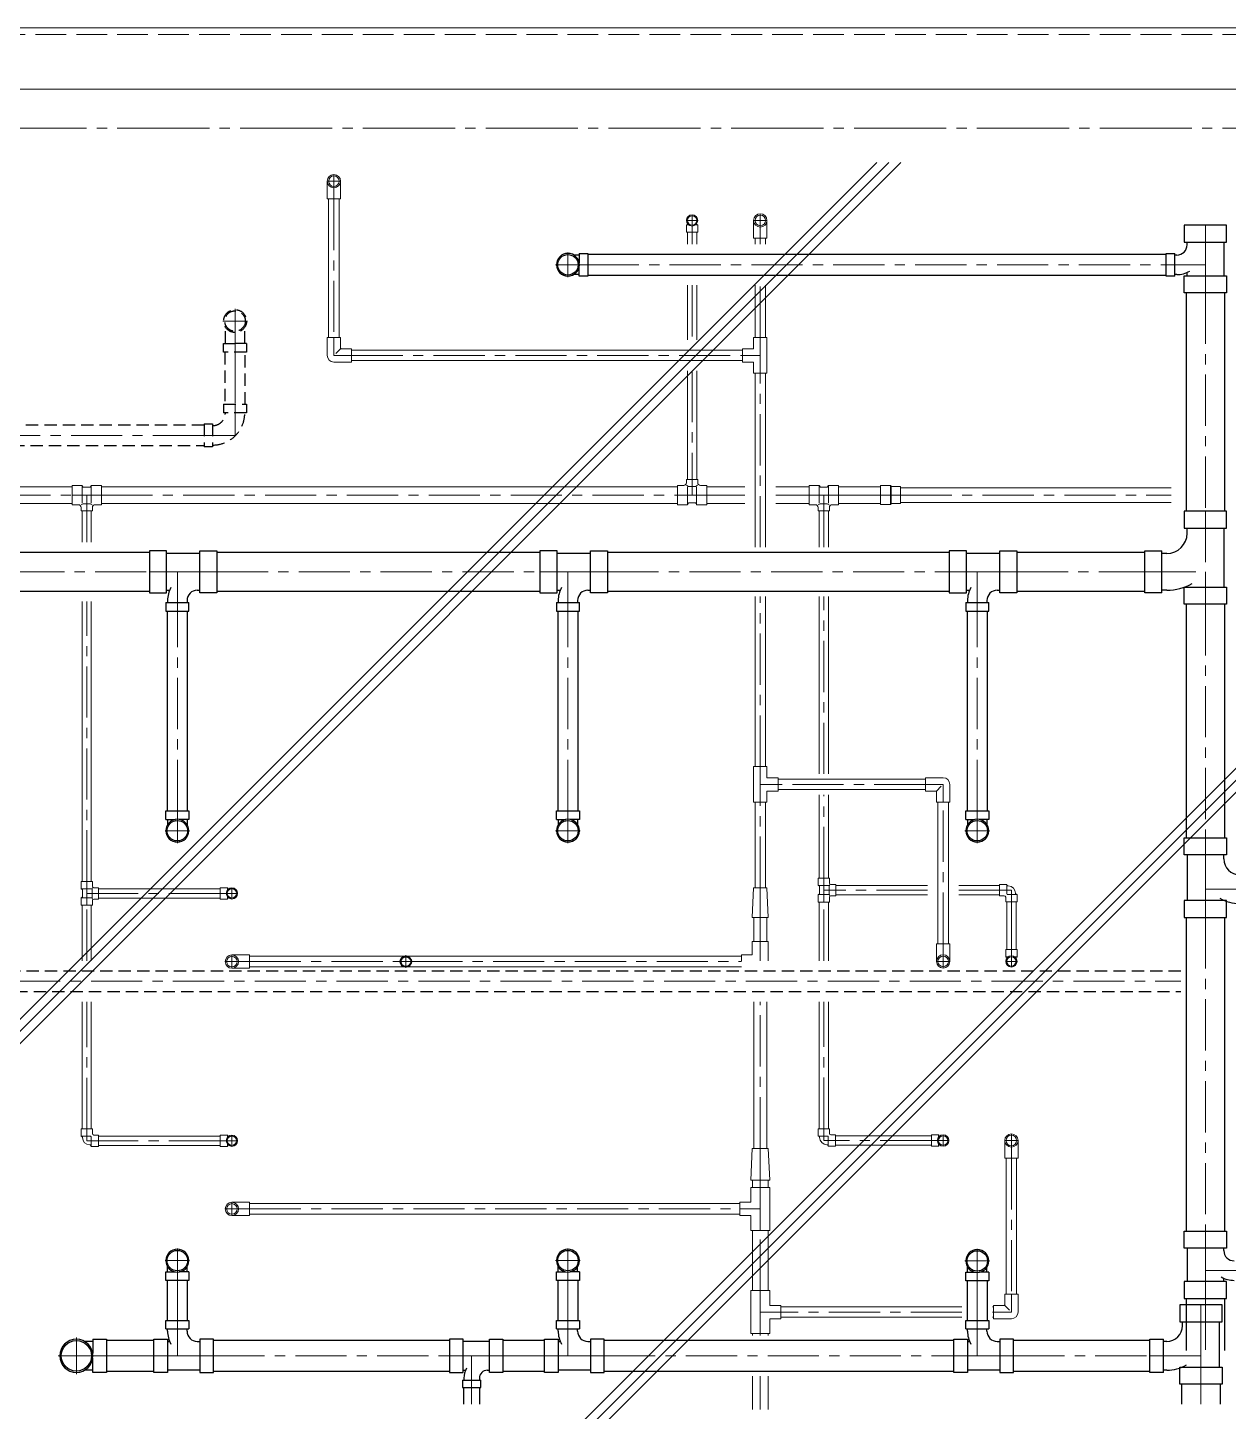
# Model space of a CAD drawing. Units: millimetres at full size. Extents: x -12803 to 120774, y -9413 to 101127.
# Drawn here: x 7895 to 11415, y 84972 to 89027 of the extents above; entities that cross this region are included whole.
import ezdxf

# ---------------------------------------------------------------- set-up
doc = ezdxf.new("R2010")
doc.units = ezdxf.units.MM
doc.header["$LTSCALE"] = 30
for name, pattern in [('CHAIN1', [8, 5, -1, 1, -1]), ('CHAIN2', [12, 9, -1, 1, -1]), ('DASHED1', [1.8, 1.2, -0.6]), ('DASHED3', [4, 3, -1])]:
    doc.linetypes.add(name, pattern=pattern)
for name, color, linetype, lineweight in [('0-1_1-2', 7, 'Continuous', 15), ('0-9_1-1', 7, 'CHAIN2', 15), ('3-1_1-10', 7, 'Continuous', 15), ('9-1_配管－汚水１：硬質塩ビ管（ＤＶ）', 2, 'Continuous', 30), ('9-2_配管－給湯１２：ＨＴＬＰ（ＵＸ）', 3, 'Continuous', 20), ('9-3_配管－給水３：ＶＬＰ(ＶＤ)', 7, 'Continuous', 15)]:
    doc.layers.add(name, color=color, linetype=linetype, lineweight=lineweight)

msp = doc.modelspace()

# ---------------------------------------------------------------- linework, layer by layer
at = {"layer": '0-1_1-2'}
for p, q in [((453.23, 89027.27), (32048.23, 89027.27)), ((7023.23, 88847.27), (12473.23, 88847.27))]:
    msp.add_line(p, q, dxfattribs=at)
at = {"layer": '0-1_1-2', "linetype": 'DASHED3'}
msp.add_line((5638.23, 89007.27), (31948.23, 89007.27), dxfattribs=at)
at = {"layer": '0-9_1-1'}
msp.add_line((-3001.77, 88732.27), (42248.23, 88732.27), dxfattribs=at)
at = {"layer": '3-1_1-10'}
for p, q in [((1023.23, 76407.27), (13248.23, 88632.27)), ((1023.23, 76371.91), (13283.58, 88632.27)), ((4134.31, 82382.13), (10384.44, 88632.27)), ((4134.31, 82346.78), (10419.8, 88632.27)), ((4134.31, 82311.42), (10455.15, 88632.27)), ((4433.23, 79852.62), (13212.87, 88632.27))]:
    msp.add_line(p, q, dxfattribs=at)
at = {"layer": '9-1_配管－汚水１：硬質塩ビ管（ＤＶ）', "color": 7, "linetype": 'CHAIN1', "lineweight": 15}
for p, q in [((11348.23, 88448.27), (11348.23, 88332.27)), ((9479.22, 88296.27), (9479.22, 88368.27)), ((9443.22, 88332.27), (9515.22, 88332.27)), ((9537.22, 88332.27), (9509.22, 88332.27)), ((9537.22, 88332.27), (11233.23, 88332.27)), ((11233.23, 88332.27), (11348.23, 88332.27)), ((11348.23, 88250.27), (11348.23, 88332.27)), ((11348.23, 88250.27), (11348.23, 87610.27)), ((8503.54, 88131.27), (8503.54, 88203.27)), ((8467.54, 88167.27), (8539.54, 88167.27)), ((8503.54, 88076.27), (8503.54, 88167.27)), ((8503.54, 88076.27), (8503.54, 87923.27)), ((8503.54, 87923.27), (8503.54, 87832.27)), ((8412.54, 87832.27), (3479.38, 87832.27)), ((8412.54, 87832.27), (8503.54, 87832.27)), ((11348.23, 87610.27), (11348.23, 87432.27)), ((7373.23, 87432.27), (8252.23, 87432.27)), ((8252.23, 87432.27), (8334.23, 87432.27)), ((8450.23, 87432.27), (8334.23, 87432.27)), ((8334.23, 87317.27), (8334.23, 87432.27)), ((8450.23, 87432.27), (9397.23, 87432.27)), ((9397.23, 87432.27), (9479.23, 87432.27)), ((9595.23, 87432.27), (9479.23, 87432.27)), ((9479.23, 87317.27), (9479.23, 87432.27)), ((9595.23, 87432.27), (10597.23, 87432.27)), ((10597.23, 87432.27), (10679.23, 87432.27)), ((10795.23, 87432.27), (10679.23, 87432.27)), ((10679.23, 87317.27), (10679.23, 87432.27)), ((10795.23, 87432.27), (11170.23, 87432.27)), ((11170.23, 87432.27), (11348.23, 87432.27)), ((11348.23, 87337.27), (11348.23, 87432.27)), ((11348.23, 87337.27), (11348.23, 86652.27)), ((8334.23, 86731.27), (8334.23, 87317.27)), ((9479.23, 86731.27), (9479.23, 87317.27)), ((10679.23, 86731.27), (10679.23, 87317.27)), ((8334.23, 86731.27), (8334.23, 86703.27)), ((9479.23, 86731.27), (9479.23, 86703.27)), ((10679.23, 86731.27), (10679.23, 86703.27)), ((8298.23, 86673.27), (8370.23, 86673.27)), ((8334.23, 86637.27), (8334.23, 86709.27)), ((9443.23, 86673.27), (9515.23, 86673.27)), ((9479.23, 86637.27), (9479.23, 86709.27)), ((10643.23, 86673.27), (10715.23, 86673.27)), ((10679.23, 86637.27), (10679.23, 86709.27)), ((11348.23, 86652.27), (11348.23, 86502.27)), ((11348.23, 86419.27), (11348.23, 86502.27)), ((11498.23, 86502.27), (11348.23, 86502.27)), ((11348.23, 86419.27), (11348.23, 85500.05)), ((4241.23, 86232.02), (11276.23, 86232.02)), ((11348.23, 85500.05), (11348.23, 85384.05)), ((8334.23, 85377.24), (8334.23, 85449.24)), ((9479.23, 85377.27), (9479.23, 85449.27)), ((10679.23, 85376.27), (10679.23, 85448.27)), ((8298.23, 85413.24), (8370.23, 85413.24)), ((8334.23, 85355.24), (8334.23, 85383.24)), ((9443.23, 85413.27), (9515.23, 85413.27)), ((9479.23, 85355.27), (9479.23, 85383.27)), ((10643.23, 85412.27), (10715.23, 85412.27)), ((10679.23, 85354.27), (10679.23, 85382.27)), ((11348.23, 85302.05), (11348.23, 85384.05)), ((11463.23, 85384.05), (11348.23, 85384.05)), ((8334.23, 85355.24), (8334.23, 85238.15)), ((9479.23, 85355.27), (9479.23, 85238.15)), ((10679.23, 85354.27), (10679.23, 85238.15)), ((11348.23, 85302.05), (11348.23, 85150.27)), ((11334.87, 85284.15), (11334.87, 85134.15)), ((8334.23, 85238.15), (8334.23, 85134.15)), ((9479.23, 85238.15), (9479.23, 85134.15)), ((10679.23, 85238.15), (10679.23, 85134.15)), ((8038.23, 85080.75), (8038.23, 85187.55)), ((7984.83, 85134.15), (8091.63, 85134.15)), ((8126.23, 85134.15), (8082.73, 85134.15)), ((8126.23, 85134.15), (8265.23, 85134.15)), ((8265.23, 85134.15), (8334.23, 85134.15)), ((8440.23, 85134.15), (8334.23, 85134.15)), ((8440.23, 85134.15), (9131.9, 85134.15)), ((9131.9, 85134.15), (9196.9, 85134.15)), ((9288.9, 85134.15), (9196.9, 85134.15)), ((9196.9, 85041.15), (9196.9, 85134.15)), ((9288.9, 85134.15), (9410.23, 85134.15)), ((9410.23, 85134.15), (9479.23, 85134.15)), ((9585.23, 85134.15), (9479.23, 85134.15)), ((9585.23, 85134.15), (10610.23, 85134.15)), ((10610.23, 85134.15), (10679.23, 85134.15)), ((10785.23, 85134.15), (10679.23, 85134.15)), ((10785.23, 85134.15), (11184.87, 85134.15)), ((11184.87, 85134.15), (11334.87, 85134.15)), ((11334.87, 85051.15), (11334.87, 85134.15)), ((11334.87, 85051.15), (11334.87, 84992.27)), ((9196.9, 84992.27), (9196.9, 85041.15))]:
    msp.add_line(p, q, dxfattribs=at)
at = {"layer": '9-1_配管－汚水１：硬質塩ビ管（ＤＶ）'}
for p, q in [((11294.33, 88390.71), (11294.33, 88398.27)), ((11402.13, 88398.27), (11402.13, 88300.27)), ((9512.22, 88360.77), (9496.83, 88360.77)), ((9512.22, 88365.77), (9537.22, 88365.77)), ((9512.22, 88365.77), (9512.22, 88338.03)), ((11233.23, 88362.27), (9537.22, 88362.27)), ((11258.23, 88298.77), (11258.23, 88365.77)), ((11264.41, 88360.79), (11258.23, 88360.79)), ((9512.22, 88303.77), (9496.83, 88303.77)), ((9512.22, 88298.77), (9512.22, 88326.5)), ((9537.22, 88302.27), (11233.23, 88302.27)), ((11264.51, 88303.59), (11258.23, 88303.59)), ((11294.33, 88300.27), (11294.33, 88309.91)), ((11291.23, 88250.27), (11291.23, 87610.27)), ((11405.23, 87610.27), (11405.23, 88250.27)), ((11294.33, 87545.3), (11294.33, 87560.27)), ((11402.13, 87560.27), (11402.13, 87387.27)), ((8252.23, 87489.27), (7373.23, 87489.27)), ((8400.23, 87486.17), (8302.23, 87486.17)), ((9397.23, 87489.27), (8450.23, 87489.27)), ((9545.23, 87486.17), (9447.23, 87486.17)), ((10597.23, 87489.27), (9595.23, 87489.27)), ((10745.23, 87486.17), (10647.23, 87486.17)), ((11170.23, 87489.27), (10795.23, 87489.27)), ((11220.23, 87370.27), (11220.23, 87494.27)), ((11235.05, 87486.02), (11220.23, 87486.02)), ((7373.23, 87375.27), (8252.23, 87375.27)), ((8302.23, 87378.37), (8311.87, 87378.37)), ((8392.67, 87378.37), (8400.23, 87378.37)), ((8450.23, 87375.27), (9397.23, 87375.27)), ((9447.23, 87378.37), (9456.87, 87378.37)), ((9537.67, 87378.37), (9545.23, 87378.37)), ((9595.23, 87375.27), (10597.23, 87375.27)), ((10647.23, 87378.37), (10656.87, 87378.37)), ((10737.67, 87378.37), (10745.23, 87378.37)), ((10795.23, 87375.27), (11170.23, 87375.27)), ((11235.15, 87378.23), (11220.23, 87378.23)), ((11294.33, 87387.27), (11294.33, 87390.74)), ((8300.73, 87342.27), (8367.73, 87342.27)), ((8305.55, 87348.55), (8305.55, 87342.27)), ((8362.75, 87348.45), (8362.75, 87342.27)), ((9445.73, 87342.27), (9512.73, 87342.27)), ((9450.55, 87348.55), (9450.55, 87342.27)), ((9507.75, 87348.45), (9507.75, 87342.27)), ((10645.73, 87342.27), (10712.73, 87342.27)), ((10650.55, 87348.55), (10650.55, 87342.27)), ((10707.75, 87348.45), (10707.75, 87342.27)), ((11291.23, 87337.27), (11291.23, 86652.27)), ((11405.23, 86652.27), (11405.23, 87337.27)), ((8304.23, 87317.27), (8304.23, 86731.27)), ((8364.23, 86731.27), (8364.23, 87317.27)), ((9449.23, 87317.27), (9449.23, 86731.27)), ((9509.23, 86731.27), (9509.23, 87317.27)), ((10649.23, 87317.27), (10649.23, 86731.27)), ((10709.23, 86731.27), (10709.23, 87317.27)), ((8300.73, 86706.27), (8300.73, 86731.27)), ((9445.73, 86706.27), (9445.73, 86731.27)), ((10645.73, 86706.27), (10645.73, 86731.27)), ((8300.73, 86706.27), (8328.46, 86706.27)), ((8305.73, 86706.27), (8305.73, 86690.87)), ((8367.73, 86706.27), (8339.99, 86706.27)), ((8362.73, 86706.27), (8362.73, 86690.87)), ((9445.73, 86706.27), (9473.46, 86706.27)), ((9450.73, 86706.27), (9450.73, 86690.87)), ((9512.73, 86706.27), (9484.99, 86706.27)), ((9507.73, 86706.27), (9507.73, 86690.87)), ((10645.73, 86706.27), (10673.46, 86706.27)), ((10650.73, 86706.27), (10650.73, 86690.87)), ((10712.73, 86706.27), (10684.99, 86706.27)), ((10707.73, 86706.27), (10707.73, 86690.87)), ((11294.33, 86602.27), (11294.33, 86469.27)), ((11402.13, 86590.59), (11402.13, 86602.27)), ((11402.13, 86469.27), (11402.13, 86469.72)), ((11291.23, 86419.27), (11291.23, 85500.05)), ((11405.23, 85500.05), (11405.23, 86419.27)), ((11294.33, 85450.05), (11294.33, 85352.05)), ((11402.13, 85442.49), (11402.13, 85450.05)), ((8300.73, 85380.24), (8328.46, 85380.24)), ((8305.73, 85380.24), (8305.73, 85395.64)), ((8367.73, 85380.24), (8339.99, 85380.24)), ((8362.73, 85380.24), (8362.73, 85395.64)), ((8367.73, 85380.24), (8367.73, 85355.24)), ((9445.73, 85380.27), (9473.46, 85380.27)), ((9450.73, 85380.27), (9450.73, 85395.66)), ((9512.73, 85380.27), (9484.99, 85380.27)), ((9507.73, 85380.27), (9507.73, 85395.66)), ((9512.73, 85380.27), (9512.73, 85355.27)), ((10645.73, 85379.27), (10673.46, 85379.27)), ((10650.73, 85379.27), (10650.73, 85394.66)), ((10712.73, 85379.27), (10685, 85379.27)), ((10707.73, 85379.27), (10707.73, 85394.66)), ((10712.73, 85379.27), (10712.73, 85354.27)), ((8304.23, 85355.24), (8304.23, 85238.15)), ((8364.23, 85238.15), (8364.23, 85355.24)), ((9449.23, 85355.27), (9449.23, 85238.15)), ((9509.23, 85238.15), (9509.23, 85355.27)), ((10649.23, 85354.27), (10649.23, 85238.15)), ((10709.23, 85238.15), (10709.23, 85354.27)), ((11402.13, 85352.05), (11402.13, 85361.69)), ((11291.23, 85302.05), (11291.23, 85150.27)), ((11405.23, 85150.27), (11405.23, 85302.05)), ((8300.73, 85213.15), (8367.73, 85213.15)), ((8305.55, 85206.17), (8305.55, 85213.15)), ((8362.75, 85206.27), (8362.75, 85213.15)), ((9445.73, 85213.15), (9512.73, 85213.15)), ((9450.55, 85206.17), (9450.55, 85213.15)), ((9507.75, 85206.27), (9507.75, 85213.15)), ((10645.73, 85213.15), (10712.73, 85213.15)), ((10650.56, 85206.17), (10650.56, 85213.15)), ((10707.75, 85206.27), (10707.75, 85213.15)), ((11280.97, 85222.48), (11280.97, 85234.15)), ((11388.77, 85234.15), (11388.77, 85101.15)), ((8086.23, 85176.15), (8062.48, 85176.15)), ((8086.23, 85182.65), (8126.23, 85182.65)), ((8086.23, 85182.65), (8086.23, 85141.1)), ((8265.23, 85178.65), (8126.23, 85178.65)), ((8305.23, 85176.35), (8311.87, 85176.35)), ((8392.67, 85176.35), (8400.23, 85176.35)), ((9131.9, 85178.65), (8440.23, 85178.65)), ((9248.9, 85176.35), (9171.9, 85176.35)), ((9410.23, 85178.65), (9288.9, 85178.65)), ((9450.23, 85176.35), (9456.87, 85176.35)), ((9537.67, 85176.35), (9545.23, 85176.35)), ((10610.23, 85178.65), (9585.23, 85178.65)), ((10650.23, 85176.35), (10656.87, 85176.35)), ((10737.67, 85176.35), (10745.23, 85176.35)), ((11184.87, 85178.65), (10785.23, 85178.65)), ((11224.87, 85085.65), (11224.87, 85182.65)), ((11234.73, 85176.24), (11224.87, 85176.24)), ((8086.23, 85092.15), (8062.48, 85092.15)), ((8086.23, 85085.65), (8086.23, 85127.2)), ((8126.23, 85089.65), (8265.23, 85089.65)), ((8400.23, 85091.95), (8305.23, 85091.95)), ((8440.23, 85089.65), (9131.9, 85089.65)), ((9171.9, 85091.95), (9179.09, 85091.95)), ((9242.98, 85091.95), (9248.9, 85091.95)), ((9288.9, 85089.65), (9410.23, 85089.65)), ((9545.23, 85091.95), (9450.23, 85091.95)), ((9585.23, 85089.65), (10610.23, 85089.65)), ((10745.23, 85091.95), (10650.23, 85091.95)), ((10785.23, 85089.65), (11184.87, 85089.65)), ((11234.83, 85091.84), (11224.87, 85091.84)), ((11280.97, 85101.15), (11280.97, 85101.6)), ((9169.9, 85063.15), (9223.9, 85063.15)), ((9174.14, 85068.62), (9174.14, 85063.15)), ((9219.54, 85068.51), (9219.54, 85063.15)), ((11277.87, 85051.15), (11277.87, 84992.27)), ((11391.87, 84992.27), (11391.87, 85051.15)), ((9172.9, 85041.15), (9172.9, 84992.27)), ((9220.9, 84992.27), (9220.9, 85041.15))]:
    msp.add_line(p, q, dxfattribs=at)
at = {"layer": '9-1_配管－汚水１：硬質塩ビ管（ＤＶ）', "linetype": 'DASHED1'}
for p, q in [((8475.04, 88101.27), (8475.04, 88149.66)), ((8532.04, 88101.27), (8532.04, 88149.66)), ((8470.04, 88101.27), (8503.54, 88101.27)), ((8537.04, 88101.27), (8503.54, 88101.27)), ((8537.04, 88101.27), (8537.04, 88076.27)), ((8473.54, 88076.27), (8473.54, 87923.27)), ((8533.54, 87923.27), (8533.54, 88076.27)), ((8470.04, 87923.27), (8470.04, 87898.27)), ((8537.04, 87898.27), (8470.04, 87898.27)), ((8412.54, 87862.27), (2084.88, 87862.27)), ((8412.54, 87865.77), (8412.54, 87798.77)), ((3475.73, 87802.27), (8412.54, 87802.27)), ((11276.23, 86262.02), (4241.23, 86262.02)), ((4241.23, 86202.02), (11276.23, 86202.02))]:
    msp.add_line(p, q, dxfattribs=at)
at = {"layer": '9-1_配管－汚水１：硬質塩ビ管（ＤＶ）'}
for points in [[(11410.23, 88448.27), (11286.23, 88448.27), (11286.23, 88398.27), (11410.23, 88398.27)], [(11410.23, 88250.27), (11286.23, 88250.27), (11286.23, 88300.27), (11410.23, 88300.27)], [(11410.23, 87610.27), (11286.23, 87610.27), (11286.23, 87560.27), (11410.23, 87560.27)], [(8252.23, 87494.27), (8252.23, 87370.27), (8302.23, 87370.27), (8302.23, 87494.27)], [(8450.23, 87494.27), (8450.23, 87370.27), (8400.23, 87370.27), (8400.23, 87494.27)], [(9397.23, 87494.27), (9397.23, 87370.27), (9447.23, 87370.27), (9447.23, 87494.27)], [(9595.23, 87494.27), (9595.23, 87370.27), (9545.23, 87370.27), (9545.23, 87494.27)], [(10597.23, 87494.27), (10597.23, 87370.27), (10647.23, 87370.27), (10647.23, 87494.27)], [(10795.23, 87494.27), (10795.23, 87370.27), (10745.23, 87370.27), (10745.23, 87494.27)], [(11410.23, 87337.27), (11286.23, 87337.27), (11286.23, 87387.27), (11410.23, 87387.27)], [(11286.23, 86652.27), (11410.23, 86652.27), (11410.23, 86602.27), (11286.23, 86602.27)], [(11286.23, 86419.27), (11410.23, 86419.27), (11410.23, 86469.27), (11286.23, 86469.27)], [(11286.23, 85500.05), (11410.23, 85500.05), (11410.23, 85450.05), (11286.23, 85450.05)], [(11286.23, 85302.05), (11410.23, 85302.05), (11410.23, 85352.05), (11286.23, 85352.05)], [(11396.87, 85284.15), (11272.87, 85284.15), (11272.87, 85234.15), (11396.87, 85234.15)], [(8265.23, 85085.65), (8265.23, 85182.65), (8305.23, 85182.65), (8305.23, 85085.65)], [(8440.23, 85085.65), (8440.23, 85182.65), (8400.23, 85182.65), (8400.23, 85085.65)], [(9131.9, 85182.65), (9131.9, 85085.65), (9171.9, 85085.65), (9171.9, 85182.65)], [(9288.9, 85182.65), (9288.9, 85085.65), (9248.9, 85085.65), (9248.9, 85182.65)], [(9410.23, 85085.65), (9410.23, 85182.65), (9450.23, 85182.65), (9450.23, 85085.65)], [(9585.23, 85085.65), (9585.23, 85182.65), (9545.23, 85182.65), (9545.23, 85085.65)], [(10610.23, 85085.65), (10610.23, 85182.65), (10650.23, 85182.65), (10650.23, 85085.65)], [(10785.23, 85085.65), (10785.23, 85182.65), (10745.23, 85182.65), (10745.23, 85085.65)], [(11396.87, 85051.15), (11272.87, 85051.15), (11272.87, 85101.15), (11396.87, 85101.15)]]:
    msp.add_lwpolyline(points, close=True, dxfattribs=at)
for points in [[(9537.22, 88365.77), (9537.22, 88298.77), (9512.22, 88298.77)], [(11258.23, 88298.77), (11233.23, 88298.77), (11233.23, 88365.77), (11258.23, 88365.77)], [(11220.23, 87370.27), (11170.23, 87370.27), (11170.23, 87494.27), (11220.23, 87494.27)], [(8300.73, 87342.27), (8300.73, 87317.27), (8367.73, 87317.27), (8367.73, 87342.27)], [(9445.73, 87342.27), (9445.73, 87317.27), (9512.73, 87317.27), (9512.73, 87342.27)], [(10645.73, 87342.27), (10645.73, 87317.27), (10712.73, 87317.27), (10712.73, 87342.27)], [(8300.73, 86731.27), (8367.73, 86731.27), (8367.73, 86706.27)], [(9445.73, 86731.27), (9512.73, 86731.27), (9512.73, 86706.27)], [(10645.73, 86731.27), (10712.73, 86731.27), (10712.73, 86706.27)], [(8367.73, 85355.24), (8300.73, 85355.24), (8300.73, 85380.24)], [(9512.73, 85355.27), (9445.73, 85355.27), (9445.73, 85380.27)], [(10712.73, 85354.27), (10645.73, 85354.27), (10645.73, 85379.27)], [(8300.73, 85213.15), (8300.73, 85238.15), (8367.73, 85238.15), (8367.73, 85213.15)], [(9445.73, 85213.15), (9445.73, 85238.15), (9512.73, 85238.15), (9512.73, 85213.15)], [(10645.73, 85213.15), (10645.73, 85238.15), (10712.73, 85238.15), (10712.73, 85213.15)], [(8126.23, 85182.65), (8126.23, 85085.65), (8086.23, 85085.65)], [(11224.87, 85085.65), (11184.87, 85085.65), (11184.87, 85182.65), (11224.87, 85182.65)], [(9169.9, 85063.15), (9169.9, 85041.15), (9223.9, 85041.15), (9223.9, 85063.15)]]:
    msp.add_lwpolyline(points, dxfattribs=at)
at = {"layer": '9-1_配管－汚水１：硬質塩ビ管（ＤＶ）', "linetype": 'DASHED1'}
for points in [[(8537.04, 88076.27), (8470.04, 88076.27), (8470.04, 88101.27)], [(8470.04, 87923.27), (8537.04, 87923.27), (8537.04, 87898.27)], [(8412.54, 87865.77), (8437.54, 87865.77), (8437.54, 87798.77), (8412.54, 87798.77)]]:
    msp.add_lwpolyline(points, dxfattribs=at)
at = {"layer": '9-1_配管－汚水１：硬質塩ビ管（ＤＶ）'}
for centre, radius in [((9479.22, 88332.27), 30), ((8334.23, 86673.27), 30), ((9479.23, 86673.27), 30), ((10679.23, 86673.27), 30), ((8334.23, 85413.24), 30), ((9479.23, 85413.27), 30), ((10679.23, 85412.27), 30), ((8038.23, 85134.15), 44.5)]:
    msp.add_circle(centre, radius, dxfattribs=at)
at = {"layer": '9-1_配管－汚水１：硬質塩ビ管（ＤＶ）', "linetype": 'DASHED1'}
for radius in [33.5, 30]:
    msp.add_circle((8503.54, 88167.27), radius, dxfattribs=at)
at = {"layer": '9-1_配管－汚水１：硬質塩ビ管（ＤＶ）'}
for centre, radius, start, end in [((11264.41, 88390.71), 29.92, 270, 0), ((9479.22, 88332.27), 33.5, 90, 180), ((9479.22, 88332.27), 33.5, 270, 90), ((9479.22, 88332.27), 33.5, 180, 270), ((11264.51, 88378.39), 74.8, 270, 300), ((11235.05, 87545.3), 59.28, 270, 0), ((8380.35, 87348.55), 74.8, 150, 180), ((8392.67, 87348.45), 29.92, 90, 180), ((9525.35, 87348.55), 74.8, 150, 180), ((9537.67, 87348.45), 29.92, 90, 180), ((10725.35, 87348.55), 74.8, 150, 180), ((10737.67, 87348.45), 29.92, 90, 180), ((11235.15, 87526.43), 148.2, 270, 300), ((8334.23, 86673.27), 33.5, 0, 180), ((8334.23, 86673.27), 33.5, 180, 270), ((8334.23, 86673.27), 33.5, 270, 0), ((9479.23, 86673.27), 33.5, 0, 180), ((9479.23, 86673.27), 33.5, 180, 270), ((9479.23, 86673.27), 33.5, 270, 0), ((10679.23, 86673.27), 33.5, 0, 180), ((10679.23, 86673.27), 33.5, 180, 270), ((10679.23, 86673.27), 33.5, 270, 0), ((11448.37, 86590.59), 46.24, 180, 270), ((11448.26, 86575.56), 115.6, 240, 270), ((8334.23, 85413.24), 33.5, 90, 180), ((8334.23, 85413.24), 33.5, 0, 90), ((9479.23, 85413.27), 33.5, 90, 180), ((9479.23, 85413.27), 33.5, 0, 90), ((10679.23, 85412.27), 33.5, 90, 180), ((10679.23, 85412.27), 33.5, 0, 90), ((11432.05, 85442.49), 29.92, 180, 270), ((8334.23, 85413.24), 33.5, 180, 0), ((9479.23, 85413.27), 33.5, 180, 0), ((10679.23, 85412.27), 33.5, 180, 0), ((11431.94, 85430.18), 74.8, 240, 270), ((11234.73, 85222.48), 46.24, 270, 0), ((8038.23, 85134.15), 48.5, 90, 180), ((8038.23, 85134.15), 48.5, 270, 90), ((8380.35, 85206.17), 74.8, 180, 210), ((8392.67, 85206.27), 29.92, 180, 270), ((9525.35, 85206.17), 74.8, 180, 210), ((9537.67, 85206.27), 29.92, 180, 270), ((10725.36, 85206.17), 74.8, 180, 210), ((10737.67, 85206.27), 29.92, 180, 270), ((8038.23, 85134.15), 48.5, 180, 270), ((9232.74, 85068.62), 58.6, 150, 180), ((9242.98, 85068.51), 23.44, 90, 180), ((11234.83, 85207.44), 115.6, 270, 300)]:
    msp.add_arc(centre, radius, start, end, dxfattribs=at)
at = {"layer": '9-1_配管－汚水１：硬質塩ビ管（ＤＶ）', "linetype": 'DASHED1'}
for radius in [94.5, 37.5]:
    msp.add_arc((8437.54, 87898.27), radius, 270, 0, dxfattribs=at)
at = {"layer": '9-2_配管－給湯１２：ＨＴＬＰ（ＵＸ）', "color": 7, "linetype": 'CHAIN1', "lineweight": 15}
for p, q in [((9826.91, 88462.27), (9859.55, 88462.27)), ((9843.23, 88445.95), (9843.23, 88478.59)), ((9843.23, 88427.77), (9843.23, 88462.27)), ((9843.23, 88427.77), (9843.23, 88462.27)), ((9843.23, 88427.77), (9843.23, 88448.67)), ((9843.23, 88427.77), (9843.23, 88392.27)), ((9843.23, 88272.27), (9843.23, 88112.25)), ((9843.23, 88021.25), (9843.23, 87703.27)), ((9843.23, 87703.27), (9843.23, 87657.27)), ((9843.23, 87703.27), (9843.23, 87657.27)), ((9843.23, 87703.27), (9843.23, 87657.27)), ((3492.23, 87657.27), (8025.47, 87657.27)), ((8025.47, 87657.27), (8068.47, 87657.27)), ((8025.47, 87657.27), (8068.47, 87657.27)), ((8025.47, 87657.27), (8068.47, 87657.27)), ((8111.47, 87657.27), (8068.47, 87657.27)), ((8068.47, 87611.27), (8068.47, 87657.27)), ((8111.47, 87657.27), (8068.47, 87657.27)), ((8068.47, 87611.27), (8068.47, 87657.27)), ((8111.47, 87657.27), (8068.47, 87657.27)), ((8068.47, 87611.27), (8068.47, 87657.27)), ((8111.47, 87657.27), (9800.23, 87657.27)), ((9800.23, 87657.27), (9843.23, 87657.27)), ((9800.23, 87657.27), (9843.23, 87657.27)), ((9800.23, 87657.27), (9843.23, 87657.27)), ((9886.23, 87657.27), (9843.23, 87657.27)), ((9886.23, 87657.27), (9843.23, 87657.27)), ((9886.23, 87657.27), (9843.23, 87657.27)), ((9886.23, 87657.27), (9997.73, 87657.27)), ((10088.73, 87657.27), (10186.23, 87657.27)), ((10186.23, 87657.27), (10229.23, 87657.27)), ((10186.23, 87657.27), (10229.23, 87657.27)), ((10186.23, 87657.27), (10229.23, 87657.27)), ((10272.23, 87657.27), (10229.23, 87657.27)), ((10229.23, 87611.27), (10229.23, 87657.27)), ((10272.23, 87657.27), (10229.23, 87657.27)), ((10229.23, 87611.27), (10229.23, 87657.27)), ((10272.23, 87657.27), (10229.23, 87657.27)), ((10229.23, 87611.27), (10229.23, 87657.27)), ((10272.23, 87657.27), (10395.13, 87657.27)), ((10395.13, 87657.27), (10424.88, 87657.27)), ((10395.13, 87657.27), (10424.88, 87657.27)), ((10395.13, 87657.27), (10424.88, 87657.27)), ((10454.63, 87657.27), (10424.88, 87657.27)), ((10454.63, 87657.27), (10424.88, 87657.27)), ((10454.63, 87657.27), (10424.88, 87657.27)), ((10454.63, 87657.27), (11247.87, 87657.27)), ((8068.47, 87519.27), (8068.47, 87611.27)), ((10229.23, 87504.27), (10229.23, 87611.27)), ((8068.47, 86524.77), (8068.47, 87345.27)), ((10229.23, 86839.75), (10229.23, 87360.27)), ((10229.23, 86534.42), (10229.23, 86778.75)), ((8068.47, 86524.77), (8068.47, 86489.77)), ((8068.47, 86524.77), (8068.47, 86489.77)), ((8068.47, 86524.77), (8068.47, 86489.77)), ((10229.23, 86534.42), (10229.23, 86499.42)), ((10229.23, 86534.42), (10229.23, 86499.42)), ((10229.23, 86534.42), (10229.23, 86499.42)), ((8068.47, 86454.77), (8068.47, 86489.77)), ((8103.47, 86489.77), (8068.47, 86489.77)), ((8068.47, 86454.77), (8068.47, 86489.77)), ((8103.47, 86489.77), (8068.47, 86489.77)), ((8068.47, 86454.77), (8068.47, 86489.77)), ((8103.47, 86489.77), (8068.47, 86489.77)), ((8459.73, 86489.77), (8103.47, 86489.77)), ((8459.73, 86489.77), (8480.63, 86489.77)), ((8459.73, 86489.77), (8494.23, 86489.77)), ((8459.73, 86489.77), (8494.23, 86489.77)), ((8477.91, 86489.77), (8510.55, 86489.77)), ((8494.23, 86473.45), (8494.23, 86506.09)), ((10229.23, 86464.42), (10229.23, 86499.42)), ((10264.23, 86499.42), (10229.23, 86499.42)), ((10229.23, 86464.42), (10229.23, 86499.42)), ((10264.23, 86499.42), (10229.23, 86499.42)), ((10229.23, 86464.42), (10229.23, 86499.42)), ((10264.23, 86499.42), (10229.23, 86499.42)), ((10533.73, 86499.42), (10264.23, 86499.42)), ((10744.73, 86499.42), (10624.73, 86499.42)), ((10744.73, 86499.42), (10779.23, 86499.42)), ((10744.73, 86499.42), (10779.23, 86499.42)), ((10744.73, 86499.42), (10779.23, 86499.42)), ((10779.23, 86464.92), (10779.23, 86499.42)), ((10779.23, 86464.92), (10779.23, 86499.42)), ((10779.23, 86464.92), (10779.23, 86499.42)), ((8068.47, 86292.02), (8068.47, 86454.77)), ((10229.23, 86292.02), (10229.23, 86464.42)), ((10779.23, 86324.77), (10779.23, 86464.92)), ((10779.23, 86324.77), (10779.23, 86303.87)), ((10779.23, 86324.77), (10779.23, 86290.27)), ((10779.23, 86324.77), (10779.23, 86290.27)), ((10779.23, 86273.95), (10779.23, 86306.59)), ((10762.91, 86290.27), (10795.55, 86290.27)), ((8068.47, 85799.27), (8068.47, 86172.02)), ((10229.23, 85799.77), (10229.23, 86172.02)), ((8068.47, 85799.27), (8068.47, 85764.77)), ((8068.47, 85799.27), (8068.47, 85764.77)), ((8068.47, 85799.27), (8068.47, 85764.77)), ((8494.23, 85748.45), (8494.23, 85781.09)), ((10229.23, 85799.77), (10229.23, 85765.27)), ((10229.23, 85799.77), (10229.23, 85765.27)), ((10229.23, 85799.77), (10229.23, 85765.27)), ((10579.23, 85748.95), (10579.23, 85781.59)), ((8102.97, 85764.77), (8068.47, 85764.77)), ((8102.97, 85764.77), (8068.47, 85764.77)), ((8102.97, 85764.77), (8068.47, 85764.77)), ((8459.73, 85764.77), (8102.97, 85764.77)), ((8459.73, 85764.77), (8480.63, 85764.77)), ((8459.73, 85764.77), (8494.23, 85764.77)), ((8459.73, 85764.77), (8494.23, 85764.77)), ((8477.91, 85764.77), (8510.55, 85764.77)), ((10263.73, 85765.27), (10229.23, 85765.27)), ((10263.73, 85765.27), (10229.23, 85765.27)), ((10263.73, 85765.27), (10229.23, 85765.27)), ((10544.73, 85765.27), (10263.73, 85765.27)), ((10544.73, 85765.27), (10565.63, 85765.27)), ((10544.73, 85765.27), (10579.23, 85765.27)), ((10544.73, 85765.27), (10579.23, 85765.27)), ((10562.91, 85765.27), (10595.55, 85765.27))]:
    msp.add_line(p, q, dxfattribs=at)
at = {"layer": '9-2_配管－給湯１２：ＨＴＬＰ（ＵＸ）'}
for p, q in [((9826.58, 88427.77), (9826.58, 88448.53)), ((9826.74, 88449.07), (9833.08, 88449.07)), ((9827.16, 88449.43), (9830.34, 88450.9)), ((9829.63, 88427.77), (9829.63, 88392.27)), ((9853.37, 88449.07), (9859.72, 88449.07)), ((9859.29, 88449.43), (9856.11, 88450.9)), ((9856.83, 88392.27), (9856.83, 88427.77)), ((9829.63, 88272.27), (9829.63, 88112.25)), ((9856.83, 88112.25), (9856.83, 88272.27)), ((9829.63, 88021.25), (9829.63, 87703.27)), ((9856.83, 87703.27), (9856.83, 88021.25)), ((8054.28, 87685.52), (8025.47, 87685.52)), ((8025.47, 87629.02), (8025.47, 87685.52)), ((8082.65, 87685.52), (8111.47, 87685.52)), ((8111.47, 87685.52), (8111.47, 87629.02)), ((9818.63, 87685.52), (9800.23, 87685.52)), ((9800.23, 87629.02), (9800.23, 87685.52)), ((9826.63, 87703.27), (9826.63, 87693.52)), ((9826.63, 87703.27), (9859.83, 87703.27)), ((9853.36, 87682.57), (9859.53, 87686.27)), ((9859.83, 87703.27), (9859.83, 87693.52)), ((9867.83, 87685.52), (9886.23, 87685.52)), ((9886.23, 87685.52), (9886.23, 87629.02)), ((10215.04, 87685.52), (10186.23, 87685.52)), ((10186.23, 87629.02), (10186.23, 87685.52)), ((10243.41, 87685.52), (10272.23, 87685.52)), ((10272.23, 87685.52), (10272.23, 87629.02)), ((8025.47, 87681.57), (3492.23, 87681.57)), ((8055.04, 87683.05), (8055.04, 87633.43)), ((8057.6, 87681.1), (8055.59, 87684.74)), ((8068.47, 87680.07), (8059.35, 87680.07)), ((8068.47, 87680.07), (8077.58, 87680.07)), ((8079.34, 87681.1), (8081.34, 87684.74)), ((8081.89, 87683.05), (8081.89, 87633.43)), ((9800.23, 87681.57), (8111.47, 87681.57)), ((9829.8, 87631.48), (9829.8, 87681.11)), ((9856.65, 87631.48), (9856.65, 87681.11)), ((9997.73, 87681.57), (9886.23, 87681.57)), ((10186.23, 87681.57), (10088.73, 87681.57)), ((10215.8, 87683.05), (10215.8, 87633.43)), ((10218.36, 87681.1), (10216.35, 87684.74)), ((10229.23, 87680.07), (10220.11, 87680.07)), ((10229.23, 87680.07), (10238.34, 87680.07)), ((10240.1, 87681.1), (10242.1, 87684.74)), ((10242.65, 87683.05), (10242.65, 87633.43)), ((10395.13, 87681.57), (10272.23, 87681.57)), ((10395.13, 87685.27), (10395.13, 87629.27)), ((10424.43, 87685.27), (10395.13, 87685.27)), ((10425.01, 87683.87), (10425.01, 87630.67)), ((10426.43, 87683.28), (10425.73, 87684.51)), ((10426.99, 87681.65), (10426.99, 87632.89)), ((10428.17, 87682.27), (10454.63, 87682.27)), ((10454.63, 87632.27), (10454.63, 87682.27)), ((11247.87, 87678.62), (10454.63, 87678.62)), ((3492.23, 87632.97), (8025.47, 87632.97)), ((8043.87, 87629.02), (8025.47, 87629.02)), ((8051.87, 87611.27), (8051.87, 87621.02)), ((8085.07, 87611.27), (8051.87, 87611.27)), ((8058.33, 87631.97), (8052.16, 87628.26)), ((8054.87, 87611.27), (8054.87, 87519.27)), ((8082.07, 87519.27), (8082.07, 87611.27)), ((8085.07, 87611.27), (8085.07, 87621.02)), ((8093.07, 87629.02), (8111.47, 87629.02)), ((8111.47, 87632.97), (9800.23, 87632.97)), ((9829.04, 87629.02), (9800.23, 87629.02)), ((9832.36, 87633.43), (9830.35, 87629.79)), ((9843.23, 87634.47), (9834.11, 87634.47)), ((9843.23, 87634.47), (9852.34, 87634.47)), ((9854.1, 87633.43), (9856.1, 87629.79)), ((9857.41, 87629.02), (9886.23, 87629.02)), ((9886.23, 87632.97), (9997.73, 87632.97)), ((10088.73, 87632.97), (10186.23, 87632.97)), ((10204.63, 87629.02), (10186.23, 87629.02)), ((10212.63, 87611.27), (10212.63, 87621.02)), ((10245.83, 87611.27), (10212.63, 87611.27)), ((10219.09, 87631.97), (10212.93, 87628.26)), ((10215.63, 87611.27), (10215.63, 87504.27)), ((10242.83, 87504.27), (10242.83, 87611.27)), ((10245.83, 87611.27), (10245.83, 87621.02)), ((10253.83, 87629.02), (10272.23, 87629.02)), ((10272.23, 87632.97), (10395.13, 87632.97)), ((10424.43, 87629.27), (10395.13, 87629.27)), ((10426.43, 87631.25), (10425.73, 87630.03)), ((10428.17, 87632.27), (10454.63, 87632.27)), ((10454.63, 87635.92), (11247.87, 87635.92)), ((8054.87, 87345.27), (8054.87, 86524.77)), ((8082.07, 86524.77), (8082.07, 87345.27)), ((10215.63, 87360.27), (10215.63, 86839.75)), ((10242.83, 86839.75), (10242.83, 87360.27)), ((10215.63, 86778.75), (10215.63, 86534.42)), ((10242.83, 86534.42), (10242.83, 86778.75)), ((8051.87, 86502.77), (8051.87, 86524.77)), ((8085.07, 86524.77), (8051.87, 86524.77)), ((8085.07, 86510.37), (8085.07, 86524.77)), ((10212.63, 86512.42), (10212.63, 86534.42)), ((10245.83, 86534.42), (10212.63, 86534.42)), ((10216.35, 86510.69), (10212.63, 86512.42)), ((10212.63, 86512.42), (10244.19, 86512.42)), ((10216.93, 86499.42), (10216.93, 86509.78)), ((10244.91, 86488.52), (10244.91, 86510.32)), ((10245.83, 86520.02), (10245.83, 86534.42)), ((10249.83, 86516.02), (10264.23, 86516.02)), ((10264.23, 86516.02), (10264.23, 86482.82)), ((10533.73, 86513.02), (10264.23, 86513.02)), ((10744.73, 86513.02), (10624.73, 86513.02)), ((10744.73, 86516.07), (10765.49, 86516.07)), ((10744.73, 86516.07), (10744.73, 86482.77)), ((10766.03, 86515.91), (10766.03, 86488.22)), ((10766.39, 86515.49), (10767.86, 86512.3)), ((10768.77, 86511.72), (10770.03, 86511.72)), ((8055.59, 86501.04), (8051.87, 86502.77)), ((8051.87, 86502.77), (8083.43, 86502.77)), ((8055.59, 86478.5), (8051.87, 86476.77)), ((8051.87, 86476.77), (8051.87, 86454.77)), ((8051.87, 86476.77), (8083.43, 86476.77)), ((8056.17, 86489.77), (8056.17, 86500.13)), ((8056.17, 86489.77), (8056.17, 86479.4)), ((8084.14, 86478.87), (8084.14, 86500.67)), ((8085.07, 86469.17), (8085.07, 86454.77)), ((8089.07, 86506.37), (8103.47, 86506.37)), ((8089.07, 86473.17), (8103.47, 86473.17)), ((8103.47, 86506.37), (8103.47, 86473.17)), ((8459.73, 86503.37), (8103.47, 86503.37)), ((8103.47, 86476.17), (8459.73, 86476.17)), ((8459.73, 86506.42), (8480.49, 86506.42)), ((8481.03, 86506.26), (8481.03, 86499.91)), ((8481.03, 86479.62), (8481.03, 86473.27)), ((8481.39, 86505.83), (8482.86, 86502.65)), ((8481.39, 86473.7), (8482.86, 86476.88)), ((10216.35, 86488.15), (10212.63, 86486.42)), ((10212.63, 86486.42), (10212.63, 86464.42)), ((10212.63, 86486.42), (10244.19, 86486.42)), ((10216.93, 86499.42), (10216.93, 86489.06)), ((10245.83, 86478.82), (10245.83, 86464.42)), ((10249.83, 86482.82), (10264.23, 86482.82)), ((10264.23, 86485.82), (10533.73, 86485.82)), ((10624.73, 86485.82), (10744.73, 86485.82)), ((10744.73, 86482.77), (10758.58, 86482.77)), ((10762.58, 86464.92), (10762.58, 86478.77)), ((10795.72, 86486.22), (10768.03, 86486.22)), ((10791.53, 86488.96), (10791.53, 86490.22)), ((10795.29, 86486.59), (10792.11, 86488.05)), ((10795.88, 86464.92), (10795.88, 86485.68)), ((8085.07, 86454.77), (8051.87, 86454.77)), ((8054.87, 86454.77), (8054.87, 86292.02)), ((8082.07, 86292.02), (8082.07, 86454.77)), ((10245.83, 86464.42), (10212.63, 86464.42)), ((10215.63, 86464.42), (10215.63, 86292.02)), ((10242.83, 86292.02), (10242.83, 86464.42)), ((10795.88, 86464.92), (10762.58, 86464.92)), ((10765.63, 86464.92), (10765.63, 86324.77)), ((10792.83, 86324.77), (10792.83, 86464.92)), ((10795.88, 86324.77), (10795.88, 86304.01)), ((10769.08, 86303.47), (10762.73, 86303.47)), ((10763.16, 86303.1), (10766.34, 86301.63)), ((10795.72, 86303.47), (10789.37, 86303.47)), ((10795.29, 86303.1), (10792.11, 86301.63)), ((8054.87, 86172.02), (8054.87, 85799.27)), ((8082.07, 85799.27), (8082.07, 86172.02)), ((10215.63, 86172.02), (10215.63, 85799.77)), ((10242.83, 85799.77), (10242.83, 86172.02)), ((8051.82, 85799.27), (8051.82, 85778.51)), ((8051.82, 85799.27), (8085.12, 85799.27)), ((8085.12, 85799.27), (8085.12, 85785.42)), ((8102.97, 85781.42), (8089.12, 85781.42)), ((8102.97, 85748.12), (8102.97, 85781.42)), ((8459.73, 85781.42), (8480.48, 85781.42)), ((8481.02, 85781.26), (8481.02, 85774.91)), ((8481.39, 85780.83), (8482.86, 85777.65)), ((10212.58, 85799.77), (10212.58, 85779.01)), ((10212.58, 85799.77), (10245.88, 85799.77)), ((10245.88, 85799.77), (10245.88, 85785.92)), ((10263.73, 85781.92), (10249.88, 85781.92)), ((10263.73, 85748.62), (10263.73, 85781.92)), ((10544.73, 85781.92), (10565.49, 85781.92)), ((10566.03, 85781.76), (10566.03, 85775.41)), ((10566.39, 85781.33), (10567.86, 85778.15)), ((8051.97, 85777.97), (8079.67, 85777.97)), ((8052.4, 85777.6), (8055.58, 85776.13)), ((8056.17, 85775.23), (8056.17, 85773.97)), ((8078.92, 85752.47), (8077.67, 85752.47)), ((8081.3, 85748.7), (8079.83, 85751.88)), ((8081.67, 85748.27), (8081.67, 85775.97)), ((8102.97, 85748.12), (8082.21, 85748.12)), ((8459.73, 85778.37), (8102.97, 85778.37)), ((8102.97, 85751.17), (8459.73, 85751.17)), ((8481.02, 85754.62), (8481.02, 85748.27)), ((8481.39, 85748.7), (8482.86, 85751.88)), ((10212.73, 85778.47), (10240.43, 85778.47)), ((10213.16, 85778.1), (10216.34, 85776.63)), ((10216.93, 85775.73), (10216.93, 85774.47)), ((10239.69, 85752.97), (10238.43, 85752.97)), ((10242.06, 85749.2), (10240.59, 85752.38)), ((10242.43, 85748.77), (10242.43, 85776.47)), ((10263.73, 85748.62), (10242.97, 85748.62)), ((10544.73, 85778.87), (10263.73, 85778.87)), ((10263.73, 85751.67), (10544.73, 85751.67)), ((10566.03, 85755.12), (10566.03, 85748.77)), ((10566.39, 85749.2), (10567.86, 85752.38))]:
    msp.add_line(p, q, dxfattribs=at)
for points in [[(9826.58, 88427.77), (9859.88, 88427.77), (9859.88, 88448.53)], [(9853.36, 87682.57), (9833.09, 87682.57), (9826.93, 87686.27)], [(8058.33, 87631.97), (8078.6, 87631.97), (8084.77, 87628.26)], [(10219.09, 87631.97), (10239.36, 87631.97), (10245.53, 87628.26)], [(8459.73, 86506.42), (8459.73, 86473.12), (8480.49, 86473.12)], [(10795.88, 86324.77), (10762.58, 86324.77), (10762.58, 86304.01)], [(8459.73, 85781.42), (8459.73, 85748.12), (8480.48, 85748.12)], [(10544.73, 85781.92), (10544.73, 85748.62), (10565.49, 85748.62)]]:
    msp.add_lwpolyline(points, dxfattribs=at)
for centre, radius in [((9843.23, 88462.27), 16.65), ((9843.23, 88462.27), 13.6), ((8494.23, 86489.77), 16.65), ((8494.23, 86489.77), 13.6), ((10779.23, 86290.27), 16.65), ((10779.23, 86290.27), 13.6), ((8494.23, 85764.77), 16.65), ((10579.23, 85765.27), 16.65), ((8494.23, 85764.77), 13.6), ((10579.23, 85765.27), 13.6)]:
    msp.add_circle(centre, radius, dxfattribs=at)
for centre, radius, start, end in [((9843.23, 88462.27), 13.9, 90, 180), ((9843.23, 88462.27), 13.9, 180, 270), ((9843.23, 88462.27), 13.9, 270, 90), ((9827.58, 88448.53), 1, 114.69156, 180), ((9829.93, 88451.81), 1, 294.69156, 325.47797), ((9856.53, 88451.81), 1, 214.52203, 245.30844), ((9858.88, 88448.53), 1, 0, 65.30844), ((8054.28, 87684.02), 1.5, 28.83097, 90), ((8082.65, 87684.02), 1.5, 90, 151.16903), ((9818.63, 87693.52), 8, 270, 0), ((9867.83, 87693.52), 8, 180, 270), ((10215.04, 87684.02), 1.5, 28.83097, 90), ((10243.41, 87684.02), 1.5, 90, 151.16903), ((8059.35, 87682.07), 2, 208.83097, 270), ((8077.58, 87682.07), 2, 270, 331.16903), ((10220.11, 87682.07), 2, 208.83097, 270), ((10238.34, 87682.07), 2, 270, 331.16903), ((10424.43, 87683.77), 1.5, 29.53878, 90), ((10428.17, 87684.27), 2, 209.53878, 270), ((8043.87, 87621.02), 8, 0, 90), ((8093.07, 87621.02), 8, 90, 180), ((9829.04, 87630.52), 1.5, 270, 331.16903), ((9834.11, 87632.47), 2, 90, 151.16903), ((9852.34, 87632.47), 2, 28.83097, 90), ((9857.41, 87630.52), 1.5, 208.83097, 270), ((10204.63, 87621.02), 8, 0, 90), ((10253.83, 87621.02), 8, 90, 180), ((10424.43, 87630.77), 1.5, 270, 330.46122), ((10428.17, 87630.27), 2, 90, 150.46122), ((8089.07, 86510.37), 4, 180, 270), ((10215.93, 86509.78), 1, 0, 65.0561), ((10293.02, 86499.42), 49.34, 160.33812, 167.23614), ((10249.83, 86520.02), 4, 180, 270), ((10765.49, 86515.07), 1, 24.69156, 90), ((10768.77, 86512.72), 1, 204.69156, 270), ((10770.03, 86490.22), 21.5, 0, 90), ((8055.17, 86500.13), 1, 0, 65.0561), ((8055.17, 86479.4), 1, 294.9439, 0), ((8132.26, 86489.77), 49.34, 160.33812, 167.23614), ((8132.26, 86489.77), 49.34, 192.76386, 199.66188), ((8089.07, 86469.17), 4, 90, 180), ((8494.23, 86489.77), 13.9, 90, 180), ((8494.23, 86489.77), 13.9, 180, 0), ((8480.49, 86505.42), 1, 24.69156, 90), ((8480.49, 86474.12), 1, 270, 335.30844), ((8483.77, 86503.07), 1, 204.69156, 235.47797), ((8483.77, 86476.47), 1, 124.52203, 155.30844), ((8494.23, 86489.77), 13.9, 0, 90), ((10215.93, 86489.06), 1, 294.9439, 0), ((10293.02, 86499.42), 49.34, 192.76386, 199.66188), ((10249.83, 86478.82), 4, 90, 180), ((10758.58, 86478.77), 4, 0, 90), ((10768.03, 86488.22), 2, 180, 270), ((10792.53, 86488.96), 1, 180, 245.30844), ((10794.88, 86485.68), 1, 0, 65.30844), ((10763.58, 86304.01), 1, 180, 245.30844), ((10779.23, 86290.27), 13.9, 90, 270), ((10765.93, 86300.73), 1, 34.52203, 65.30844), ((10779.23, 86290.27), 13.9, 0, 90), ((10779.23, 86290.27), 13.9, 270, 0), ((10792.53, 86300.73), 1, 114.69156, 145.47797), ((10794.88, 86304.01), 1, 294.69156, 0), ((8089.12, 85785.42), 4, 180, 270), ((8480.48, 85780.42), 1, 24.69156, 90), ((10249.88, 85785.92), 4, 180, 270), ((10579.23, 85765.27), 13.9, 90, 180), ((10565.49, 85780.92), 1, 24.69156, 90), ((10579.23, 85765.27), 13.9, 0, 90), ((8052.82, 85778.51), 1, 180, 245.30844), ((8055.17, 85775.23), 1, 0, 65.30844), ((8077.67, 85773.97), 21.5, 180, 270), ((8078.92, 85751.47), 1, 24.69156, 90), ((8079.67, 85775.97), 2, 0, 90), ((8082.21, 85749.12), 1, 204.69156, 270), ((8494.23, 85764.77), 13.9, 90, 180), ((8494.23, 85764.77), 13.9, 180, 0), ((8480.48, 85749.12), 1, 270, 335.30844), ((8483.77, 85778.07), 1, 204.69156, 235.47797), ((8483.77, 85751.47), 1, 124.52203, 155.30844), ((8494.23, 85764.77), 13.9, 0, 90), ((10213.58, 85779.01), 1, 180, 245.30844), ((10215.93, 85775.73), 1, 0, 65.30844), ((10238.43, 85774.47), 21.5, 180, 270), ((10239.69, 85751.97), 1, 24.69156, 90), ((10240.43, 85776.47), 2, 0, 90), ((10242.97, 85749.62), 1, 204.69156, 270), ((10579.23, 85765.27), 13.9, 180, 0), ((10565.49, 85749.62), 1, 270, 335.30844), ((10568.77, 85778.57), 1, 204.69156, 235.47797), ((10568.77, 85751.97), 1, 124.52203, 155.30844)]:
    msp.add_arc(centre, radius, start, end, dxfattribs=at)
at = {"layer": '9-3_配管－給水３：ＶＬＰ(ＶＤ)', "linetype": 'CHAIN1'}
for p, q in [((8793.23, 88558.69), (8793.23, 88595.89)), ((8774.63, 88577.29), (8811.83, 88577.29)), ((8793.23, 88525.29), (8793.23, 88561.79)), ((8793.23, 88525.29), (8793.23, 88118.75)), ((10024.63, 88462.27), (10061.83, 88462.27)), ((10043.23, 88443.67), (10043.23, 88480.87)), ((10043.23, 88410.27), (10043.23, 88446.77)), ((10043.23, 88392.27), (10043.23, 88410.27)), ((10043.23, 88118.75), (10043.23, 88272.27)), ((8793.23, 88118.75), (8793.23, 88066.75)), ((10043.23, 88118.75), (10043.23, 88066.75)), ((8845.23, 88066.75), (8793.23, 88066.75)), ((8845.23, 88066.75), (9991.23, 88066.75)), ((9991.23, 88066.75), (10043.23, 88066.75)), ((10043.23, 88014.75), (10043.23, 88066.75)), ((10043.23, 87504.27), (10043.23, 88014.75)), ((10043.23, 86861.25), (10043.23, 87360.27)), ((10043.23, 86861.25), (10043.23, 86809.25)), ((10043.23, 86757.25), (10043.23, 86809.25)), ((10095.23, 86809.25), (10043.23, 86809.25)), ((10527.23, 86809.25), (10095.23, 86809.25)), ((10527.23, 86809.25), (10579.23, 86809.25)), ((10579.23, 86757.25), (10579.23, 86809.25)), ((10043.23, 86506.03), (10043.23, 86757.25)), ((10579.23, 86342.27), (10579.23, 86757.25)), ((10043.23, 86506.03), (10043.23, 86462.53)), ((10043.23, 86419.03), (10043.23, 86462.53)), ((10043.23, 86348.77), (10043.23, 86419.03)), ((10043.23, 86348.77), (10043.23, 86292.02)), ((8494.23, 86271.17), (8494.23, 86308.37)), ((9004.23, 86271.17), (9004.23, 86308.37)), ((10579.23, 86342.27), (10579.23, 86305.77)), ((10579.23, 86271.67), (10579.23, 86308.87)), ((8475.63, 86289.77), (8512.83, 86289.77)), ((8546.23, 86289.77), (8509.73, 86289.77)), ((8546.23, 86289.77), (8988.73, 86289.77)), ((8985.63, 86289.77), (9022.83, 86289.77)), ((9019.73, 86289.77), (9988.23, 86289.77)), ((10560.63, 86290.27), (10597.83, 86290.27)), ((10043.23, 85742.32), (10043.23, 86172.02)), ((10779.23, 85746.67), (10779.23, 85783.87)), ((10043.23, 85742.32), (10043.23, 85695.82)), ((10760.63, 85765.27), (10797.83, 85765.27)), ((10779.23, 85713.27), (10779.23, 85749.77)), ((10779.23, 85713.27), (10779.23, 85314.55)), ((10043.23, 85649.32), (10043.23, 85695.82)), ((10043.23, 85627.77), (10043.23, 85649.32)), ((10043.23, 85627.77), (10043.23, 85564.77)), ((8494.23, 85546.17), (8494.23, 85583.37)), ((8475.63, 85564.77), (8512.83, 85564.77)), ((8546.23, 85564.77), (8509.73, 85564.77)), ((8546.23, 85564.77), (9983.23, 85564.77)), ((9983.23, 85564.77), (10043.23, 85564.77)), ((10043.23, 85501.77), (10043.23, 85564.77)), ((10043.23, 85325.55), (10043.23, 85501.77)), ((10043.23, 85325.55), (10043.23, 85262.55)), ((10779.23, 85314.55), (10779.23, 85262.55)), ((10043.23, 85199.55), (10043.23, 85262.55)), ((10103.23, 85262.55), (10043.23, 85262.55)), ((10634.23, 85262.55), (10103.23, 85262.55)), ((10727.23, 85262.55), (10724.23, 85262.55)), ((10727.23, 85262.55), (10779.23, 85262.55)), ((10043.23, 85193.65), (10043.23, 85199.55)), ((10043.23, 84977.27), (10043.23, 85074.65))]:
    msp.add_line(p, q, dxfattribs=at)
at = {"layer": '9-3_配管－給水３：ＶＬＰ(ＶＤ)'}
for p, q in [((8773.73, 88525.29), (8773.73, 88577.29)), ((8812.73, 88525.29), (8812.73, 88577.29)), ((8773.73, 88525.29), (8812.73, 88525.29)), ((8777.73, 88525.29), (8777.73, 88118.75)), ((8808.73, 88118.75), (8808.73, 88525.29)), ((10023.73, 88462.27), (10023.73, 88410.27)), ((10062.73, 88410.27), (10062.73, 88462.27)), ((10062.73, 88410.27), (10023.73, 88410.27)), ((10027.73, 88410.27), (10027.73, 88392.27)), ((10058.73, 88392.27), (10058.73, 88410.27)), ((10027.73, 88272.27), (10027.73, 88118.75)), ((10058.73, 88118.75), (10058.73, 88272.27)), ((8812.73, 88086.25), (8798.94, 88072.46)), ((9991.23, 88082.25), (8845.23, 88082.25)), ((8845.23, 88051.25), (9991.23, 88051.25)), ((9991.23, 88047.25), (9991.23, 88086.25)), ((8845.23, 88047.25), (8793.23, 88047.25)), ((9991.23, 88047.25), (10023.73, 88047.25)), ((10023.73, 88014.75), (10023.73, 88047.25)), ((10062.73, 88014.75), (10023.73, 88014.75)), ((10027.73, 88014.75), (10027.73, 87504.27)), ((10058.73, 87504.27), (10058.73, 88014.75)), ((10027.73, 87360.27), (10027.73, 86861.25)), ((10058.73, 86861.25), (10058.73, 87360.27)), ((10095.23, 86789.75), (10095.23, 86828.75)), ((10527.23, 86824.75), (10095.23, 86824.75)), ((10095.23, 86793.75), (10527.23, 86793.75)), ((10527.23, 86828.75), (10579.23, 86828.75)), ((10559.73, 86789.75), (10573.52, 86803.54)), ((10023.73, 86757.25), (10062.73, 86757.25)), ((10027.73, 86757.25), (10027.73, 86506.03)), ((10058.73, 86506.03), (10058.73, 86757.25)), ((10062.73, 86757.25), (10062.73, 86789.75)), ((10095.23, 86789.75), (10062.73, 86789.75)), ((10563.73, 86757.25), (10563.73, 86342.27)), ((10594.73, 86342.27), (10594.73, 86757.25)), ((10019.73, 86419.03), (10023.73, 86506.03)), ((10062.73, 86506.03), (10023.73, 86506.03)), ((10066.73, 86419.03), (10062.73, 86506.03)), ((10066.73, 86419.03), (10019.73, 86419.03)), ((10024.33, 86419.03), (10024.33, 86348.77)), ((10062.13, 86348.77), (10062.13, 86419.03)), ((8546.23, 86309.27), (8494.23, 86309.27)), ((8546.23, 86270.27), (8546.23, 86309.27)), ((10559.73, 86342.27), (10559.73, 86290.27)), ((10598.73, 86342.27), (10559.73, 86342.27)), ((10598.73, 86342.27), (10598.73, 86290.27)), ((8546.23, 86270.27), (8494.23, 86270.27)), ((10024.33, 86172.02), (10024.33, 85742.32)), ((10062.13, 85742.32), (10062.13, 86172.02)), ((10015.23, 85649.32), (10019.73, 85742.32)), ((10066.73, 85742.32), (10019.73, 85742.32)), ((10071.23, 85649.32), (10066.73, 85742.32)), ((10759.73, 85713.27), (10759.73, 85765.27)), ((10798.73, 85713.27), (10798.73, 85765.27)), ((10759.73, 85713.27), (10798.73, 85713.27)), ((10763.73, 85713.27), (10763.73, 85314.55)), ((10794.73, 85314.55), (10794.73, 85713.27)), ((10071.23, 85649.32), (10015.23, 85649.32)), ((10020.08, 85649.32), (10020.08, 85627.77)), ((10066.38, 85627.77), (10066.38, 85649.32)), ((8546.23, 85584.27), (8494.23, 85584.27)), ((8546.23, 85545.27), (8546.23, 85584.27)), ((9983.23, 85580.27), (8546.23, 85580.27)), ((9983.23, 85545.27), (9983.23, 85584.27)), ((8546.23, 85545.27), (8494.23, 85545.27)), ((8546.23, 85549.27), (9983.23, 85549.27)), ((9983.23, 85545.27), (10015.23, 85545.27)), ((10015.23, 85501.77), (10015.23, 85545.27)), ((10071.23, 85501.77), (10015.23, 85501.77)), ((10020.08, 85501.77), (10020.08, 85325.55)), ((10066.38, 85325.55), (10066.38, 85501.77)), ((10103.23, 85243.05), (10103.23, 85282.05)), ((10634.23, 85278.05), (10103.23, 85278.05)), ((10727.23, 85278.05), (10724.23, 85278.05)), ((10759.73, 85282.05), (10773.52, 85268.26)), ((10071.23, 85199.55), (10071.23, 85243.05)), ((10103.23, 85243.05), (10071.23, 85243.05)), ((10103.23, 85247.05), (10634.23, 85247.05)), ((10724.23, 85247.05), (10727.23, 85247.05)), ((10727.23, 85243.05), (10779.23, 85243.05)), ((10015.23, 85199.55), (10071.23, 85199.55)), ((10020.08, 85199.55), (10020.08, 85193.65)), ((10066.38, 85193.65), (10066.38, 85199.55)), ((10020.08, 85074.65), (10020.08, 84977.27)), ((10066.38, 84977.27), (10066.38, 85074.65))]:
    msp.add_line(p, q, dxfattribs=at)
for points in [[(8773.73, 88066.75), (8773.73, 88118.75), (8812.73, 88118.75), (8812.73, 88088.2)], [(9991.23, 88086.25), (10023.73, 88086.25), (10023.73, 88118.75)], [(10062.73, 88014.75), (10062.73, 88118.75), (10023.73, 88118.75)], [(8814.68, 88086.25), (8845.23, 88086.25), (8845.23, 88047.25)], [(10023.73, 86757.25), (10023.73, 86861.25), (10062.73, 86861.25)], [(10095.23, 86828.75), (10062.73, 86828.75), (10062.73, 86861.25)], [(10557.78, 86789.75), (10527.23, 86789.75), (10527.23, 86828.75)], [(10598.73, 86809.25), (10598.73, 86757.25), (10559.73, 86757.25), (10559.73, 86787.8)], [(9988.23, 86292.02), (9988.23, 86309.27), (10019.73, 86309.27), (10019.73, 86348.77)], [(10066.73, 86292.02), (10066.73, 86348.77), (10019.73, 86348.77)], [(9988.23, 86305.27), (9004.23, 86305.27), (8546.23, 86305.27)], [(8546.23, 86274.27), (9004.23, 86274.27), (9988.23, 86274.27)], [(9983.23, 85584.27), (10015.23, 85584.27), (10015.23, 85627.77)], [(10071.23, 85501.77), (10071.23, 85627.77), (10015.23, 85627.77)], [(10015.23, 85199.55), (10015.23, 85325.55), (10071.23, 85325.55)], [(10103.23, 85282.05), (10071.23, 85282.05), (10071.23, 85325.55)], [(10798.73, 85262.55), (10798.73, 85314.55), (10759.73, 85314.55), (10759.73, 85284)], [(10757.78, 85282.05), (10727.23, 85282.05), (10727.23, 85243.05)]]:
    msp.add_lwpolyline(points, dxfattribs=at)
for centre, radius in [((8793.23, 88577.29), 19.5), ((8793.23, 88577.29), 15.5), ((10043.23, 88462.27), 19.5), ((10043.23, 88462.27), 15.5), ((8494.23, 86289.77), 19.5), ((10579.23, 86290.27), 19.5), ((8494.23, 86289.77), 15.5), ((10579.23, 86290.27), 15.5), ((10779.23, 85765.27), 19.5), ((10779.23, 85765.27), 15.5), ((8494.23, 85564.77), 19.5), ((8494.23, 85564.77), 15.5)]:
    msp.add_circle(centre, radius, dxfattribs=at)
at = {"layer": '9-3_配管－給水３：ＶＬＰ(ＶＤ)', "color": 5, "lineweight": 40}
msp.add_circle((9004.23, 86289.77), 15.5, dxfattribs=at)
at = {"layer": '9-3_配管－給水３：ＶＬＰ(ＶＤ)'}
for centre, radius, start, end in [((10043.23, 88462.27), 19.5, 0, 180), ((8793.23, 88066.75), 19.5, 180, 270), ((8814.68, 88088.2), 1.95, 180, 270), ((10579.23, 86809.25), 19.5, 0, 90), ((10557.78, 86787.8), 1.95, 0, 90), ((10757.78, 85284), 1.95, 270, 0), ((10779.23, 85262.55), 19.5, 270, 0)]:
    msp.add_arc(centre, radius, start, end, dxfattribs=at)

doc.saveas('drawing.dxf')
